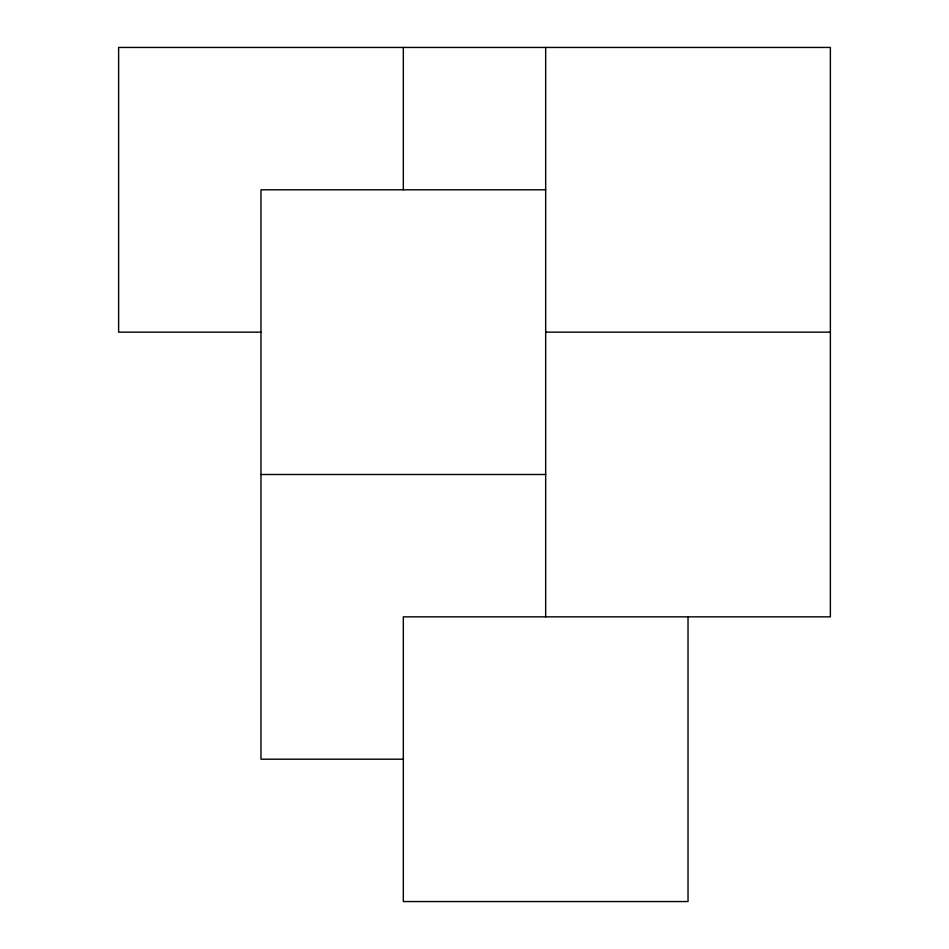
<?xml version="1.0" encoding="UTF-8"?>
<svg xmlns="http://www.w3.org/2000/svg" width="949" height="949" viewBox="0 0 949 949"><rect width="100%" height="100%" fill="white"/><g stroke="black" fill="none" stroke-linecap="round" stroke-linejoin="round"><path stroke-width="1.42" d="M545.675 189.8L260.975 189.8L260.975 759.2L403.325 759.2M260.975 332.15L118.625 332.15L118.625 47.45L830.375 47.45L830.375 616.85L403.325 616.85L403.325 901.55L688.025 901.55L688.025 616.85M545.675 332.15L830.375 332.15M260.975 474.5L545.675 474.5M545.675 47.45L545.675 616.85M403.325 47.45L403.325 189.8"/></g></svg>
